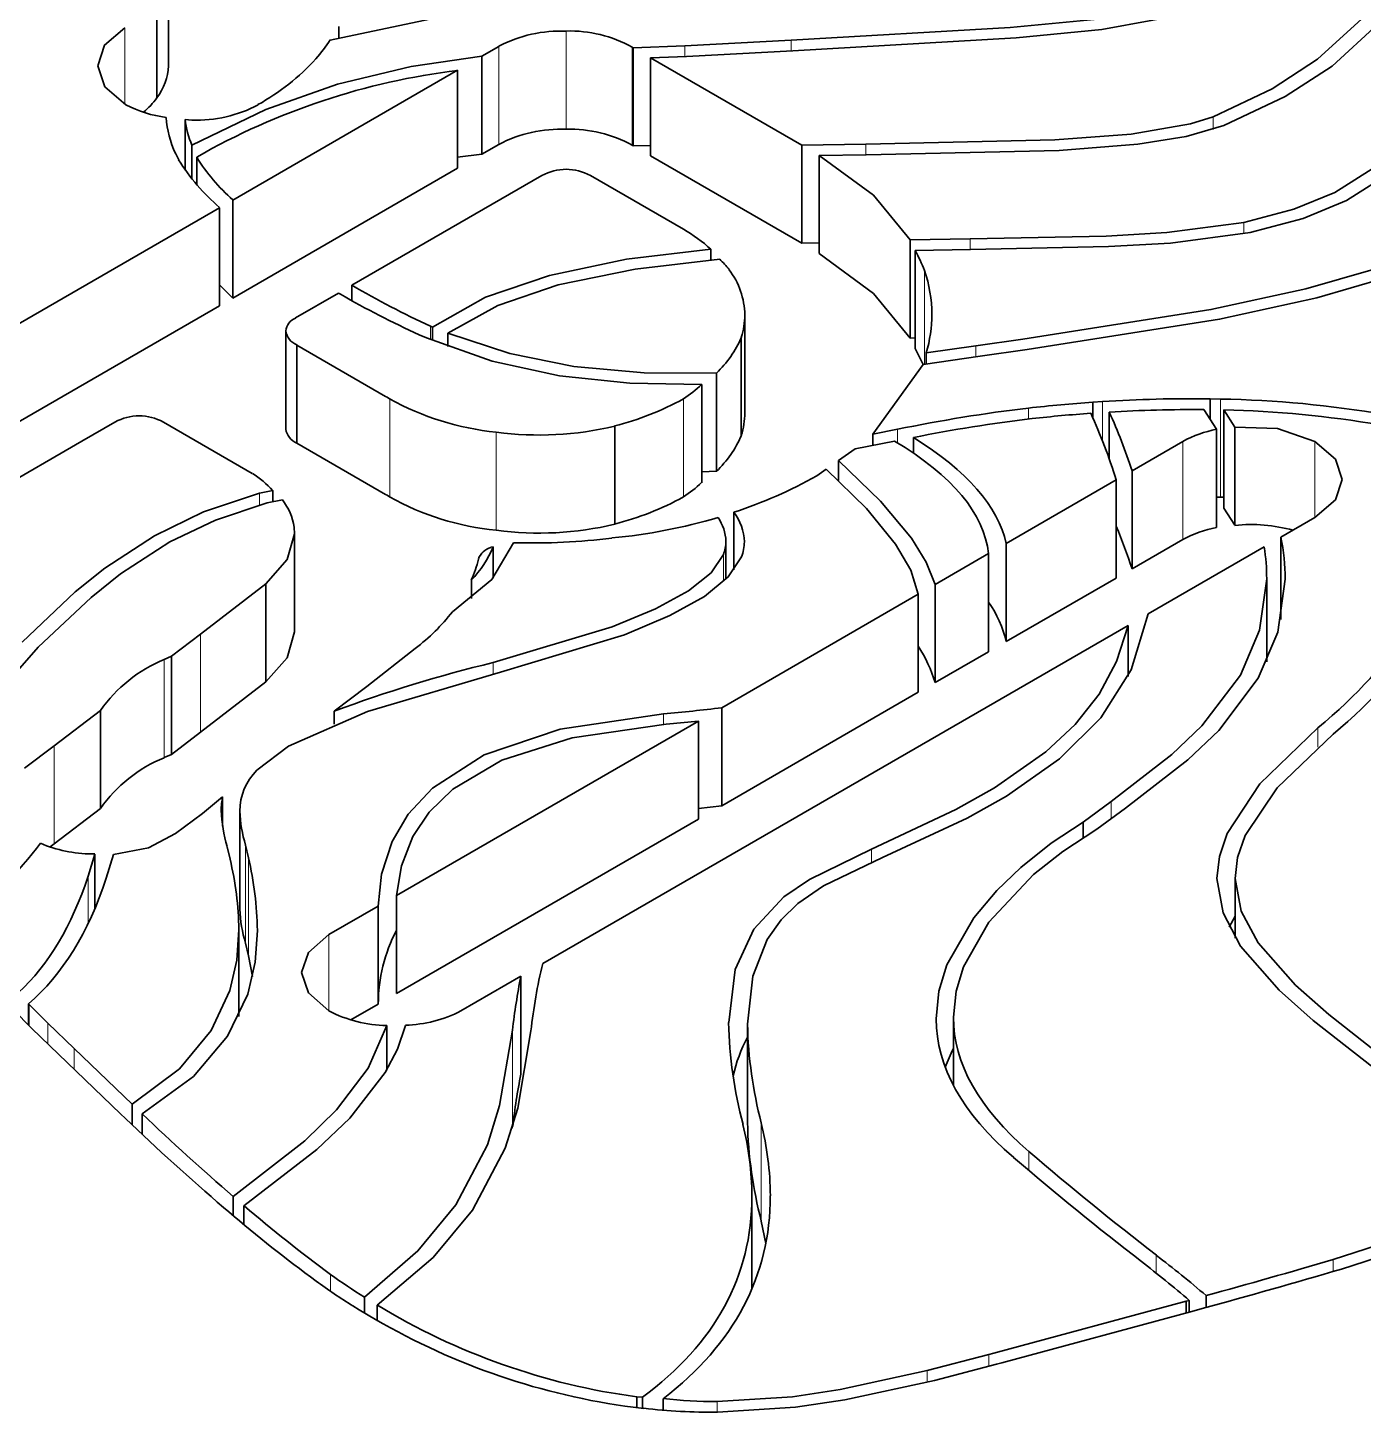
# Model space of a CAD drawing. Extents: x 46 to 852, y -144 to 729.
# Drawn here: x 651.82 to 657.38, y 623.31 to 629.07 of the extents above; entities that cross this region are included whole.
import ezdxf

# ---------------------------------------------------------------- set-up
doc = ezdxf.new("R2010")
doc.units = 0

msp = doc.modelspace()

# ---------------------------------------------------------------- linework, layer by layer
at = {"color": 7, "lineweight": 35, "ltscale": 0.010207}
for p, q in [((652.403, 629.3202), (652.403, 628.9119)), ((652.3555, 629.1869), (652.3555, 628.7786)), ((654.3373, 628.9868), (654.3373, 628.5785)), ((654.4098, 628.9449), (654.4098, 628.5367)), ((655.0388, 628.5817), (655.0388, 628.1735)), ((655.1118, 628.5383), (655.1118, 628.13)), ((652.6713, 628.3531), (652.6713, 627.9448)), ((652.6157, 628.321), (652.6157, 627.9128)), ((655.5108, 628.143), (655.5108, 627.7347)), ((652.8925, 627.8083), (652.8925, 627.4)), ((652.9373, 627.7493), (652.9373, 627.3411)), ((654.7875, 627.7817), (654.7875, 627.3734)), ((654.6842, 627.6323), (654.6842, 627.2241)), ((656.796, 627.4797), (656.796, 627.0714)), ((654.2604, 627.4127), (654.2604, 627.0045)), ((656.8417, 627.4077), (656.8417, 626.9995)), ((656.765, 627.3991), (656.765, 626.9908)), ((656.3478, 627.1884), (656.3478, 626.7801)), ((656.4136, 627.2263), (656.4136, 626.8181)), ((652.9279, 626.9642), (652.9279, 626.5559)), ((652.8083, 626.7556), (652.8083, 626.3474)), ((655.5942, 626.7532), (655.5942, 626.345)), ((652.4155, 626.4543), (652.4155, 626.046)), ((652.1205, 626.2292), (652.1205, 625.8209)), ((654.7061, 626.2405), (654.7061, 625.8322)), ((654.609, 626.1844), (654.609, 625.7762)), ((652.7004, 625.8099), (652.7004, 625.4016)), ((653.3528, 625.4592), (653.3528, 625.0509)), ((653.2765, 625.4151), (653.2765, 625.0068)), ((654.8137, 624.923), (654.8137, 624.5147))]:
    msp.add_line(p, q, dxfattribs=at)
at = {"color": 7, "lineweight": 35, "ltscale": 0.001192}
msp.add_line((653.1127, 629.0759), (653.1127, 629.0282), dxfattribs=at)
at = {"color": 7, "lineweight": 13, "ltscale": 0.00793}
msp.add_line((652.2211, 629.0703), (652.2211, 628.7531), dxfattribs=at)
at = {"color": 7, "lineweight": 13, "ltscale": 0.010205}
for p, q in [((654.0585, 629.057), (654.0585, 628.6488)), ((653.7676, 627.3865), (653.7676, 626.9783)), ((652.3855, 626.4407), (652.3855, 626.0325))]:
    msp.add_line(p, q, dxfattribs=at)
at = {"color": 7, "lineweight": 35, "ltscale": 0.01109}
msp.add_line((654.9948, 629.0178), (654.5518, 628.9947), dxfattribs=at)
at = {"color": 7, "lineweight": 13, "ltscale": 0.001115}
for p, q in [((654.9948, 629.0178), (654.9948, 628.9732)), ((654.5518, 628.9947), (654.5518, 628.9501))]:
    msp.add_line(p, q, dxfattribs=at)
at = {"color": 7, "lineweight": 35, "ltscale": 0.002025}
msp.add_line((653.7783, 628.9923), (653.7082, 628.9518), dxfattribs=at)
at = {"color": 7, "lineweight": 13, "ltscale": 0.010207}
for p, q in [((653.7783, 628.9923), (653.7783, 628.584)), ((654.3333, 628.9891), (654.3333, 628.5808)), ((653.3242, 627.526), (653.3242, 627.1177)), ((654.5463, 627.526), (654.5463, 627.1177)), ((656.7815, 627.5251), (656.7815, 627.1168)), ((656.6253, 627.3486), (656.6253, 626.9403)), ((652.5364, 626.5468), (652.5364, 626.1385)), ((651.9281, 626.0823), (651.9281, 625.6741)), ((652.7236, 625.6683), (652.7236, 625.2601)), ((652.736, 625.6161), (652.736, 625.2079)), ((653.835, 624.8984), (653.835, 624.4902)), ((654.8702, 624.5125), (654.8702, 624.1042))]:
    msp.add_line(p, q, dxfattribs=at)
at = {"color": 7, "lineweight": 35, "ltscale": 0.000116207}
for p, q in [((654.3373, 628.9868), (654.3333, 628.9891)), ((654.3373, 628.5785), (654.3333, 628.5808))]:
    msp.add_line(p, q, dxfattribs=at)
at = {"color": 7, "lineweight": 35, "ltscale": 0.005364}
msp.add_line((654.5518, 628.9947), (654.3373, 628.9868), dxfattribs=at)
at = {"color": 7, "lineweight": 35, "ltscale": 0.011081}
msp.add_line((654.5588, 628.9504), (655.0015, 628.9736), dxfattribs=at)
at = {"color": 7, "lineweight": 35, "ltscale": 0.010205}
for p, q in [((653.7082, 628.9518), (653.7082, 628.5436)), ((653.6069, 628.8933), (653.6069, 628.4851)), ((655.49, 628.1871), (655.49, 627.7789)), ((654.8018, 627.8752), (654.8018, 627.467)), ((654.6228, 627.585), (654.6228, 627.1768)), ((655.8895, 626.9237), (655.8895, 626.5155)), ((655.8163, 626.8815), (655.8163, 626.4733)), ((655.5242, 626.7128), (655.5242, 626.3046)), ((653.87, 625.1233), (653.87, 624.7151))]:
    msp.add_line(p, q, dxfattribs=at)
at = {"color": 7, "lineweight": 35, "ltscale": 0.003729}
msp.add_line((654.4098, 628.9449), (654.5588, 628.9504), dxfattribs=at)
at = {"color": 7, "lineweight": 35, "ltscale": 0.018159}
for p, q in [((655.0388, 628.5817), (654.4098, 628.9449)), ((655.0388, 628.1735), (654.4098, 628.5367))]:
    msp.add_line(p, q, dxfattribs=at)
at = {"color": 7, "lineweight": 35, "ltscale": 0.027011}
for p, q in [((653.6069, 628.8933), (652.6713, 628.3531)), ((653.6069, 628.4851), (652.6713, 627.9448))]:
    msp.add_line(p, q, dxfattribs=at)
at = {"color": 7, "lineweight": 35, "ltscale": 0.000709072}
msp.add_line((652.4731, 628.6882), (652.5013, 628.6851), dxfattribs=at)
at = {"color": 7, "lineweight": 35, "ltscale": 0.005251}
msp.add_line((652.4731, 628.6882), (652.4731, 628.4781), dxfattribs=at)
at = {"color": 7, "lineweight": 13, "ltscale": 0.001314}
msp.add_line((656.7507, 628.6996), (656.7507, 628.6471), dxfattribs=at)
at = {"color": 7, "lineweight": 35, "ltscale": 0.003491}
msp.add_line((652.5011, 628.5809), (652.5011, 628.4413), dxfattribs=at)
at = {"color": 7, "lineweight": 35, "ltscale": 0.002024}
msp.add_line((653.7783, 628.584), (653.7082, 628.5436), dxfattribs=at)
at = {"color": 7, "lineweight": 35, "ltscale": 0.001812}
msp.add_line((654.4098, 628.5807), (654.3373, 628.5785), dxfattribs=at)
at = {"color": 7, "lineweight": 35, "ltscale": 0.006664}
msp.add_line((655.3054, 628.5853), (655.0388, 628.5817), dxfattribs=at)
at = {"color": 7, "lineweight": 13, "ltscale": 0.001112}
msp.add_line((655.3054, 628.5853), (655.3054, 628.5408), dxfattribs=at)
at = {"color": 7, "lineweight": 35, "ltscale": 0.00074388}
msp.add_line((652.4325, 628.5475), (652.4462, 628.5211), dxfattribs=at)
at = {"color": 7, "lineweight": 35, "ltscale": 0.002864}
msp.add_line((652.5215, 628.5316), (652.5215, 628.4171), dxfattribs=at)
at = {"color": 7, "lineweight": 35, "ltscale": 0.002549}
msp.add_line((653.7082, 628.5436), (653.6069, 628.5316), dxfattribs=at)
at = {"color": 7, "lineweight": 35, "ltscale": 0.004877}
msp.add_line((655.1118, 628.5383), (655.3068, 628.5409), dxfattribs=at)
at = {"color": 7, "lineweight": 35, "ltscale": 0.022825}
msp.add_line((653.167, 627.9985), (653.9577, 628.455), dxfattribs=at)
at = {"color": 7, "lineweight": 35, "ltscale": 0.011167}
msp.add_line((654.1595, 628.455), (654.5463, 628.2316), dxfattribs=at)
at = {"color": 7, "lineweight": 35, "ltscale": 0.032576}
for p, q in [((652.6157, 628.321), (651.4872, 627.6696)), ((652.6157, 627.9128), (651.4872, 627.2613))]:
    msp.add_line(p, q, dxfattribs=at)
at = {"color": 7, "lineweight": 13, "ltscale": 0.001175}
msp.add_line((656.8792, 628.2594), (656.8792, 628.2124), dxfattribs=at)
at = {"color": 7, "lineweight": 35, "ltscale": 0.001834}
msp.add_line((655.1122, 628.1746), (655.0388, 628.1735), dxfattribs=at)
at = {"color": 7, "lineweight": 35, "ltscale": 0.006255}
msp.add_line((655.7402, 628.1911), (655.49, 628.1871), dxfattribs=at)
at = {"color": 7, "lineweight": 13, "ltscale": 0.001114}
msp.add_line((655.7402, 628.1911), (655.7402, 628.1465), dxfattribs=at)
at = {"color": 7, "lineweight": 35, "ltscale": 0.001123}
msp.add_line((654.6604, 628.1487), (654.6604, 628.1038), dxfattribs=at)
at = {"color": 7, "lineweight": 35, "ltscale": 0.005781}
msp.add_line((655.5108, 628.143), (655.742, 628.1466), dxfattribs=at)
at = {"color": 7, "lineweight": 13, "ltscale": 0.00975}
msp.add_line((655.5499, 628.0601), (655.5499, 627.6701), dxfattribs=at)
at = {"color": 7, "lineweight": 35, "ltscale": 0.001968}
msp.add_line((652.6713, 627.9448), (652.6157, 628.0006), dxfattribs=at)
at = {"color": 7, "lineweight": 35, "ltscale": 0.001616}
msp.add_line((653.167, 627.9985), (653.167, 627.9338), dxfattribs=at)
at = {"color": 7, "lineweight": 35, "ltscale": 0.005182}
msp.add_line((652.9316, 627.8626), (653.1114, 627.9658), dxfattribs=at)
at = {"color": 7, "lineweight": 35, "ltscale": 0.000227417}
msp.add_line((653.1114, 627.9658), (653.1191, 627.9611), dxfattribs=at)
at = {"color": 7, "lineweight": 35, "ltscale": 0.000193973}
msp.add_line((653.5016, 627.8247), (653.4945, 627.8279), dxfattribs=at)
at = {"color": 7, "lineweight": 13, "ltscale": 0.001401}
msp.add_line((653.4945, 627.8279), (653.4945, 627.7719), dxfattribs=at)
at = {"color": 7, "lineweight": 35, "ltscale": 0.001395}
msp.add_line((653.5016, 627.8247), (653.5016, 627.7689), dxfattribs=at)
at = {"color": 7, "lineweight": 35, "ltscale": 0.010681}
for p, q in [((653.3073, 627.5357), (652.9373, 627.7493)), ((653.3073, 627.1274), (652.9373, 627.3411))]:
    msp.add_line(p, q, dxfattribs=at)
at = {"color": 7, "lineweight": 35, "ltscale": 0.000834611}
msp.add_line((653.4473, 627.7927), (653.4777, 627.7791), dxfattribs=at)
at = {"color": 7, "lineweight": 35, "ltscale": 0.001413}
msp.add_line((653.5663, 627.7996), (653.5663, 627.743), dxfattribs=at)
at = {"color": 7, "lineweight": 35, "ltscale": 0.000523457}
msp.add_line((655.5109, 627.7793), (655.49, 627.7789), dxfattribs=at)
at = {"color": 7, "lineweight": 35, "ltscale": 0.004931}
msp.add_line((655.9589, 627.7737), (655.7637, 627.7458), dxfattribs=at)
at = {"color": 7, "lineweight": 35, "ltscale": 0.001858}
msp.add_line((655.5437, 627.6681), (655.5108, 627.7347), dxfattribs=at)
at = {"color": 7, "lineweight": 35, "ltscale": 0.006022}
msp.add_line((655.5437, 627.6693), (655.7822, 627.7028), dxfattribs=at)
at = {"color": 7, "lineweight": 35, "ltscale": 0.005211}
msp.add_line((655.7637, 627.7458), (655.5573, 627.7169), dxfattribs=at)
at = {"color": 7, "lineweight": 35, "ltscale": 0.001143}
msp.add_line((655.5573, 627.7169), (655.5573, 627.6711), dxfattribs=at)
at = {"color": 7, "lineweight": 13, "ltscale": 0.001141}
msp.add_line((655.7637, 627.7458), (655.7637, 627.7002), dxfattribs=at)
at = {"color": 7, "lineweight": 35, "ltscale": 0.004924}
msp.add_line((655.7822, 627.7028), (655.9772, 627.7305), dxfattribs=at)
at = {"color": 7, "lineweight": 35, "ltscale": 0.008931}
msp.add_line((655.335, 627.3793), (655.5437, 627.6693), dxfattribs=at)
at = {"color": 7, "lineweight": 35, "ltscale": 0.000162009}
for p, q in [((653.3129, 627.5325), (653.3073, 627.5357)), ((653.3185, 627.5292), (653.3129, 627.5325)), ((653.3242, 627.526), (653.3185, 627.5292)), ((653.3129, 627.1242), (653.3073, 627.1274)), ((653.3185, 627.121), (653.3129, 627.1242)), ((653.3242, 627.1177), (653.3185, 627.121))]:
    msp.add_line(p, q, dxfattribs=at)
at = {"color": 7, "lineweight": 35, "ltscale": 0.00107}
msp.add_line((656.7815, 627.5251), (656.7387, 627.526), dxfattribs=at)
at = {"color": 7, "lineweight": 35, "ltscale": 0.002109}
msp.add_line((656.7387, 627.526), (656.7387, 627.4417), dxfattribs=at)
at = {"color": 7, "lineweight": 13, "ltscale": 0.001138}
msp.add_line((655.9828, 627.4873), (655.9828, 627.4418), dxfattribs=at)
at = {"color": 7, "lineweight": 35, "ltscale": 0.000999884}
msp.add_line((656.291, 627.5142), (656.251, 627.5117), dxfattribs=at)
at = {"color": 7, "lineweight": 35, "ltscale": 0.001669}
msp.add_line((656.251, 627.5117), (656.251, 627.4449), dxfattribs=at)
at = {"color": 7, "lineweight": 13, "ltscale": 0.004108}
msp.add_line((656.291, 627.5142), (656.291, 627.3499), dxfattribs=at)
at = {"color": 7, "lineweight": 35, "ltscale": 0.004881}
msp.add_line((656.3189, 627.4705), (656.3189, 627.2753), dxfattribs=at)
at = {"color": 7, "lineweight": 35, "ltscale": 0.002423}
msp.add_line((656.7131, 627.481), (656.765, 627.3991), dxfattribs=at)
at = {"color": 7, "lineweight": 35, "ltscale": 0.002131}
for p, q in [((656.8417, 627.4077), (656.796, 627.4797)), ((656.8417, 626.9995), (656.796, 627.0714))]:
    msp.add_line(p, q, dxfattribs=at)
at = {"color": 7, "lineweight": 35, "ltscale": 0.003989}
msp.add_line((652.0422, 627.3491), (652.1804, 627.4289), dxfattribs=at)
at = {"color": 7, "lineweight": 35, "ltscale": 0.010682}
msp.add_line((652.3823, 627.4289), (652.7523, 627.2153), dxfattribs=at)
at = {"color": 7, "lineweight": 35, "ltscale": 0.035898}
msp.add_line((650.7987, 626.6312), (652.0422, 627.3491), dxfattribs=at)
at = {"color": 7, "lineweight": 35, "ltscale": 0.004177}
msp.add_line((655.2613, 627.3179), (655.4252, 627.3502), dxfattribs=at)
at = {"color": 7, "lineweight": 35, "ltscale": 0.002611}
msp.add_line((655.4375, 627.3995), (655.335, 627.3793), dxfattribs=at)
at = {"color": 7, "lineweight": 35, "ltscale": 0.001172}
msp.add_line((655.335, 627.3793), (655.335, 627.3324), dxfattribs=at)
at = {"color": 7, "lineweight": 13, "ltscale": 0.001419}
msp.add_line((655.4375, 627.3995), (655.4375, 627.3427), dxfattribs=at)
at = {"color": 7, "lineweight": 35, "ltscale": 0.001624}
msp.add_line((655.5035, 627.365), (655.5035, 627.3), dxfattribs=at)
at = {"color": 7, "lineweight": 35, "ltscale": 0.006111}
for p, q in [((656.6253, 627.3486), (656.4136, 627.2263)), ((656.6253, 626.9403), (656.4136, 626.8181))]:
    msp.add_line(p, q, dxfattribs=at)
at = {"color": 7, "lineweight": 13, "ltscale": 0.007928}
msp.add_line((657.1749, 627.3485), (657.1749, 627.0314), dxfattribs=at)
at = {"color": 7, "lineweight": 35, "ltscale": 0.002125}
msp.add_line((655.1918, 627.269), (655.2613, 627.3179), dxfattribs=at)
at = {"color": 7, "lineweight": 35, "ltscale": 0.001193}
msp.add_line((655.1014, 627.2056), (655.1404, 627.233), dxfattribs=at)
at = {"color": 7, "lineweight": 35, "ltscale": 0.002071}
msp.add_line((655.1918, 627.269), (655.1918, 627.1862), dxfattribs=at)
at = {"color": 7, "lineweight": 35, "ltscale": 0.001536}
msp.add_line((654.6842, 627.2241), (654.6228, 627.2225), dxfattribs=at)
at = {"color": 7, "lineweight": 35, "ltscale": 0.013231}
msp.add_line((656.3478, 627.1884), (655.8895, 626.9237), dxfattribs=at)
at = {"color": 7, "lineweight": 35, "ltscale": 0.001394}
msp.add_line((652.8373, 627.1448), (652.7827, 627.1334), dxfattribs=at)
at = {"color": 7, "lineweight": 13, "ltscale": 0.001233}
msp.add_line((652.7827, 627.1334), (652.7827, 627.084), dxfattribs=at)
at = {"color": 7, "lineweight": 35, "ltscale": 0.001176}
msp.add_line((652.8373, 627.1448), (652.8373, 627.0977), dxfattribs=at)
at = {"color": 7, "lineweight": 35, "ltscale": 0.000412089}
msp.add_line((656.7815, 627.1168), (656.765, 627.1172), dxfattribs=at)
at = {"color": 7, "lineweight": 35, "ltscale": 0.000383105}
msp.add_line((656.7968, 627.1165), (656.7815, 627.1168), dxfattribs=at)
at = {"color": 7, "lineweight": 35, "ltscale": 0.001607}
msp.add_line((652.8148, 627.0928), (652.8777, 627.1059), dxfattribs=at)
at = {"color": 7, "lineweight": 35, "ltscale": 0.006012}
msp.add_line((654.757, 627.0541), (654.757, 626.8137), dxfattribs=at)
at = {"color": 7, "lineweight": 35, "ltscale": 0.004078}
msp.add_line((657.0335, 626.9498), (657.1748, 627.0313), dxfattribs=at)
at = {"color": 7, "lineweight": 35, "ltscale": 0.00069426}
msp.add_line((652.9261, 626.9919), (652.9279, 626.9642), dxfattribs=at)
at = {"color": 7, "lineweight": 35, "ltscale": 0.008559}
msp.add_line((657.0335, 626.9498), (657.0335, 626.6074), dxfattribs=at)
at = {"color": 7, "lineweight": 35, "ltscale": 0.000242399}
msp.add_line((653.7446, 626.9078), (653.7541, 626.9096), dxfattribs=at)
at = {"color": 7, "lineweight": 35, "ltscale": 0.003258}
msp.add_line((653.7541, 626.9096), (653.7541, 626.7793), dxfattribs=at)
at = {"color": 7, "lineweight": 35, "ltscale": 0.000167881}
msp.add_line((653.8389, 626.9259), (653.8455, 626.9272), dxfattribs=at)
at = {"color": 7, "lineweight": 35, "ltscale": 0.003925}
msp.add_line((654.7234, 626.9323), (654.7234, 626.7753), dxfattribs=at)
at = {"color": 7, "lineweight": 35, "ltscale": 0.013928}
msp.add_line((656.4811, 626.6309), (656.9636, 626.9094), dxfattribs=at)
at = {"color": 7, "lineweight": 13, "ltscale": 0.002818}
msp.add_line((654.7128, 626.8778), (654.7128, 626.7651), dxfattribs=at)
at = {"color": 7, "lineweight": 35, "ltscale": 0.006413}
msp.add_line((655.8163, 626.8815), (655.5942, 626.7532), dxfattribs=at)
at = {"color": 7, "lineweight": 35, "ltscale": 0.001935}
msp.add_line((653.6639, 626.7719), (653.6639, 626.6945), dxfattribs=at)
at = {"color": 7, "lineweight": 35, "ltscale": 0.01323}
msp.add_line((656.3478, 626.7801), (655.8895, 626.5155), dxfattribs=at)
at = {"color": 7, "lineweight": 35, "ltscale": 0.008647}
msp.add_line((656.9741, 626.777), (656.9741, 626.4311), dxfattribs=at)
at = {"color": 7, "lineweight": 35, "ltscale": 0.008571}
for p, q in [((652.8083, 626.7556), (652.5364, 626.5468)), ((652.8083, 626.3474), (652.5364, 626.1385))]:
    msp.add_line(p, q, dxfattribs=at)
at = {"color": 7, "lineweight": 35, "ltscale": 0.023616}
msp.add_line((655.5242, 626.7128), (654.7061, 626.2405), dxfattribs=at)
at = {"color": 7, "lineweight": 35, "ltscale": 0.003806}
for p, q in [((652.5364, 626.5468), (652.4155, 626.4543)), ((652.5364, 626.1385), (652.4155, 626.046))]:
    msp.add_line(p, q, dxfattribs=at)
at = {"color": 7, "lineweight": 35, "ltscale": 0.070306}
msp.add_line((653.9614, 625.1761), (656.3969, 626.5822), dxfattribs=at)
at = {"color": 7, "lineweight": 35, "ltscale": 0.005296}
msp.add_line((656.3969, 626.5822), (656.3969, 626.3704), dxfattribs=at)
at = {"color": 7, "lineweight": 35, "ltscale": 0.006417}
msp.add_line((653.2288, 626.3284), (653.4307, 626.4869), dxfattribs=at)
at = {"color": 7, "lineweight": 35, "ltscale": 0.000823618}
msp.add_line((652.4155, 626.4543), (652.3855, 626.4407), dxfattribs=at)
at = {"color": 7, "lineweight": 13, "ltscale": 0.001215}
msp.add_line((653.7543, 626.4288), (653.7543, 626.3802), dxfattribs=at)
at = {"color": 7, "lineweight": 35, "ltscale": 0.006414}
msp.add_line((655.8163, 626.4733), (655.5942, 626.345), dxfattribs=at)
at = {"color": 7, "lineweight": 35, "ltscale": 0.004249}
msp.add_line((653.0936, 626.2255), (653.2288, 626.3284), dxfattribs=at)
at = {"color": 7, "lineweight": 35, "ltscale": 0.023617}
msp.add_line((655.5242, 626.3046), (654.7061, 625.8322), dxfattribs=at)
at = {"color": 7, "lineweight": 35, "ltscale": 0.006051}
for p, q in [((652.1205, 626.2292), (651.9281, 626.0823)), ((652.1205, 625.8209), (651.9281, 625.6741))]:
    msp.add_line(p, q, dxfattribs=at)
at = {"color": 7, "lineweight": 35, "ltscale": 0.001324}
msp.add_line((653.0936, 626.2255), (653.0936, 626.1725), dxfattribs=at)
at = {"color": 7, "lineweight": 13, "ltscale": 0.001123}
msp.add_line((654.4642, 626.2153), (654.4642, 626.1704), dxfattribs=at)
at = {"color": 7, "lineweight": 35, "ltscale": 0.036263}
for p, q in [((654.609, 626.1844), (653.3528, 625.4592)), ((654.609, 625.7762), (653.3528, 625.0509))]:
    msp.add_line(p, q, dxfattribs=at)
at = {"color": 7, "lineweight": 35, "ltscale": 0.003375}
msp.add_line((654.4747, 626.1713), (654.609, 626.1844), dxfattribs=at)
at = {"color": 7, "lineweight": 13, "ltscale": 0.00199}
msp.add_line((657.1871, 626.1562), (657.1871, 626.0766), dxfattribs=at)
at = {"color": 7, "lineweight": 35, "ltscale": 0.003874}
msp.add_line((651.9281, 626.0823), (651.8048, 625.9885), dxfattribs=at)
at = {"color": 7, "lineweight": 35, "ltscale": 0.004114}
msp.add_line((652.7715, 625.9803), (652.9024, 626.08), dxfattribs=at)
at = {"color": 7, "lineweight": 35, "ltscale": 0.000822992}
msp.add_line((652.4155, 626.046), (652.3855, 626.0325), dxfattribs=at)
at = {"color": 7, "lineweight": 35, "ltscale": 0.002709}
msp.add_line((652.5449, 625.8007), (652.6287, 625.8694), dxfattribs=at)
at = {"color": 7, "lineweight": 35, "ltscale": 0.003043}
msp.add_line((652.6287, 625.8694), (652.6287, 625.7477), dxfattribs=at)
at = {"color": 7, "lineweight": 35, "ltscale": 0.003631}
msp.add_line((656.3264, 625.8503), (656.2097, 625.7638), dxfattribs=at)
at = {"color": 7, "lineweight": 13, "ltscale": 0.001784}
msp.add_line((656.3264, 625.8503), (656.3264, 625.7789), dxfattribs=at)
at = {"color": 7, "lineweight": 35, "ltscale": 0.003506}
msp.add_line((652.4327, 625.7166), (652.5449, 625.8007), dxfattribs=at)
at = {"color": 7, "lineweight": 35, "ltscale": 0.002443}
msp.add_line((654.7061, 625.8322), (654.609, 625.8208), dxfattribs=at)
at = {"color": 7, "lineweight": 35, "ltscale": 0.003702}
msp.add_line((656.2676, 625.7344), (656.3866, 625.8226), dxfattribs=at)
at = {"color": 7, "lineweight": 35, "ltscale": 0.001605}
msp.add_line((656.2097, 625.7638), (656.2097, 625.6996), dxfattribs=at)
at = {"color": 7, "lineweight": 35, "ltscale": 0.000339006}
msp.add_line((651.8708, 625.6766), (651.8832, 625.6713), dxfattribs=at)
at = {"color": 7, "lineweight": 35, "ltscale": 0.000545089}
msp.add_line((651.9281, 625.6741), (651.9108, 625.6608), dxfattribs=at)
at = {"color": 7, "lineweight": 35, "ltscale": 0.002392}
msp.add_line((652.0971, 625.6312), (652.0692, 625.5397), dxfattribs=at)
at = {"color": 7, "lineweight": 35, "ltscale": 0.005685}
msp.add_line((652.0971, 625.6312), (652.0971, 625.4038), dxfattribs=at)
at = {"color": 7, "lineweight": 35, "ltscale": 0.002552}
msp.add_line((652.1447, 625.5316), (652.1747, 625.6292), dxfattribs=at)
at = {"color": 7, "lineweight": 35, "ltscale": 0.001326}
msp.add_line((652.6474, 625.662), (652.6598, 625.6104), dxfattribs=at)
at = {"color": 7, "lineweight": 35, "ltscale": 0.001341}
for p, q in [((652.736, 625.6161), (652.7236, 625.6683)), ((652.736, 625.2079), (652.7236, 625.2601))]:
    msp.add_line(p, q, dxfattribs=at)
at = {"color": 7, "lineweight": 13, "ltscale": 0.001392}
msp.add_line((655.3289, 625.6523), (655.3289, 625.5967), dxfattribs=at)
at = {"color": 7, "lineweight": 13, "ltscale": 0.004941}
msp.add_line((652.0692, 625.5397), (652.0692, 625.3421), dxfattribs=at)
at = {"color": 7, "lineweight": 35, "ltscale": 0.00618}
msp.add_line((656.843, 625.5289), (656.843, 625.2817), dxfattribs=at)
at = {"color": 7, "lineweight": 35, "ltscale": 0.005937}
msp.add_line((653.2765, 625.4151), (653.0708, 625.2964), dxfattribs=at)
at = {"color": 7, "lineweight": 35, "ltscale": 0.001311}
msp.add_line((656.843, 625.3733), (656.8182, 625.3271), dxfattribs=at)
at = {"color": 7, "lineweight": 35, "ltscale": 0.009012}
msp.add_line((652.6959, 625.3164), (652.6959, 624.9559), dxfattribs=at)
at = {"color": 7, "lineweight": 13, "ltscale": 0.007932}
msp.add_line((653.0708, 625.2964), (653.0708, 624.9791), dxfattribs=at)
at = {"color": 7, "lineweight": 35, "ltscale": 0.002198}
msp.add_line((652.7532, 625.1216), (652.736, 625.2079), dxfattribs=at)
at = {"color": 7, "lineweight": 35, "ltscale": 0.007209}
msp.add_line((653.6202, 624.9791), (653.87, 625.1233), dxfattribs=at)
at = {"color": 7, "lineweight": 35, "ltscale": 0.002792}
msp.add_line((651.7564, 624.9839), (651.8353, 624.9048), dxfattribs=at)
at = {"color": 7, "lineweight": 35, "ltscale": 0.000109023}
msp.add_line((651.8239, 625.0054), (651.8209, 625.0085), dxfattribs=at)
at = {"color": 7, "lineweight": 35, "ltscale": 0.00224}
msp.add_line((651.8209, 625.0085), (651.8209, 624.9189), dxfattribs=at)
at = {"color": 7, "lineweight": 35, "ltscale": 0.002742}
msp.add_line((651.9013, 624.9277), (651.8239, 625.0054), dxfattribs=at)
at = {"color": 7, "lineweight": 13, "ltscale": 0.002235}
msp.add_line((651.8239, 625.0054), (651.8239, 624.916), dxfattribs=at)
at = {"color": 7, "lineweight": 35, "ltscale": 0.003293}
msp.add_line((653.2765, 625.0068), (653.1624, 624.941), dxfattribs=at)
at = {"color": 7, "lineweight": 35, "ltscale": 0.003828}
msp.add_line((652.0115, 624.8214), (651.9013, 624.9277), dxfattribs=at)
at = {"color": 7, "lineweight": 13, "ltscale": 0.002167}
msp.add_line((651.9013, 624.9277), (651.9013, 624.8411), dxfattribs=at)
at = {"color": 7, "lineweight": 35, "ltscale": 0.007118}
msp.add_line((655.6705, 624.9523), (655.6705, 624.6675), dxfattribs=at)
at = {"color": 7, "lineweight": 35, "ltscale": 0.00382}
msp.add_line((651.8353, 624.9048), (651.9452, 624.7986), dxfattribs=at)
at = {"color": 7, "lineweight": 35, "ltscale": 0.004622}
msp.add_line((653.3118, 624.9172), (653.3118, 624.7323), dxfattribs=at)
at = {"color": 7, "lineweight": 35, "ltscale": 0.008353}
msp.add_line((652.2523, 624.5898), (652.0115, 624.8214), dxfattribs=at)
at = {"color": 7, "lineweight": 13, "ltscale": 0.00217}
msp.add_line((652.0115, 624.8214), (652.0115, 624.7346), dxfattribs=at)
at = {"color": 7, "lineweight": 35, "ltscale": 0.008971}
msp.add_line((651.9452, 624.7986), (652.2039, 624.55), dxfattribs=at)
at = {"color": 7, "lineweight": 35, "ltscale": 0.002144}
msp.add_line((652.2523, 624.5898), (652.2523, 624.504), dxfattribs=at)
at = {"color": 7, "lineweight": 35, "ltscale": 0.000690699}
msp.add_line((652.2039, 624.55), (652.2239, 624.5309), dxfattribs=at)
at = {"color": 7, "lineweight": 35, "ltscale": 0.002129}
msp.add_line((652.2941, 624.5498), (652.2941, 624.4647), dxfattribs=at)
at = {"color": 7, "lineweight": 13, "ltscale": 0.001981}
msp.add_line((655.9847, 624.3934), (655.9847, 624.3141), dxfattribs=at)
at = {"color": 7, "lineweight": 35, "ltscale": 0.001997}
msp.add_line((652.6732, 624.2062), (652.6732, 624.1263), dxfattribs=at)
at = {"color": 7, "lineweight": 35, "ltscale": 0.009666}
msp.add_line((654.8315, 624.2083), (654.8315, 623.8217), dxfattribs=at)
at = {"color": 7, "lineweight": 35, "ltscale": 0.000728062}
msp.add_line((652.6329, 624.1608), (652.6549, 624.1418), dxfattribs=at)
at = {"color": 7, "lineweight": 35, "ltscale": 3.57525e-05}
msp.add_line((652.7186, 624.1667), (652.7175, 624.1677), dxfattribs=at)
at = {"color": 7, "lineweight": 35, "ltscale": 0.001964}
msp.add_line((652.7175, 624.1677), (652.7175, 624.0891), dxfattribs=at)
at = {"color": 7, "lineweight": 13, "ltscale": 0.001964}
msp.add_line((652.7186, 624.1667), (652.7186, 624.0882), dxfattribs=at)
at = {"color": 7, "lineweight": 35, "ltscale": 0.00238}
msp.add_line((654.8895, 624.011), (654.8702, 624.1042), dxfattribs=at)
at = {"color": 7, "lineweight": 13, "ltscale": 0.001874}
msp.add_line((656.5147, 623.9618), (656.5147, 623.8868), dxfattribs=at)
at = {"color": 7, "lineweight": 13, "ltscale": 0.001244}
msp.add_line((657.2501, 623.9436), (657.2501, 623.8939), dxfattribs=at)
at = {"color": 7, "lineweight": 13, "ltscale": 0.001756}
msp.add_line((653.0783, 623.8818), (653.0783, 623.8116), dxfattribs=at)
at = {"color": 7, "lineweight": 35, "ltscale": 0.001633}
msp.add_line((653.2188, 623.7867), (653.2188, 623.7214), dxfattribs=at)
at = {"color": 7, "lineweight": 35, "ltscale": 0.000345419}
msp.add_line((656.6516, 623.7739), (656.6382, 623.7701), dxfattribs=at)
at = {"color": 7, "lineweight": 35, "ltscale": 0.001233}
msp.add_line((656.6516, 623.7739), (656.6516, 623.7245), dxfattribs=at)
at = {"color": 7, "lineweight": 35, "ltscale": 0.001236}
msp.add_line((656.7216, 623.7936), (656.7216, 623.7441), dxfattribs=at)
at = {"color": 7, "lineweight": 35, "ltscale": 0.000761823}
msp.add_line((653.1709, 623.7508), (653.1968, 623.7348), dxfattribs=at)
at = {"color": 7, "lineweight": 35, "ltscale": 0.001988}
msp.add_line((653.1968, 623.7348), (653.2651, 623.6941), dxfattribs=at)
at = {"color": 7, "lineweight": 35, "ltscale": 0.001596}
msp.add_line((653.2724, 623.7538), (653.2724, 623.6899), dxfattribs=at)
at = {"color": 7, "lineweight": 35, "ltscale": 0.020699}
msp.add_line((656.6382, 623.7701), (655.839, 623.554), dxfattribs=at)
at = {"color": 7, "lineweight": 35, "ltscale": 0.020726}
msp.add_line((655.8713, 623.5135), (656.6716, 623.73), dxfattribs=at)
at = {"color": 7, "lineweight": 35, "ltscale": 0.001231}
msp.add_line((656.6382, 623.7701), (656.6382, 623.7209), dxfattribs=at)
at = {"color": 7, "lineweight": 35, "ltscale": 0.00087611}
msp.add_line((656.6716, 623.73), (656.7053, 623.7397), dxfattribs=at)
at = {"color": 7, "lineweight": 35, "ltscale": 0.006638}
msp.add_line((655.818, 623.5483), (655.561, 623.4815), dxfattribs=at)
at = {"color": 7, "lineweight": 35, "ltscale": 0.00054335}
msp.add_line((655.839, 623.554), (655.818, 623.5483), dxfattribs=at)
at = {"color": 7, "lineweight": 13, "ltscale": 0.001224}
msp.add_line((655.818, 623.5483), (655.818, 623.4994), dxfattribs=at)
at = {"color": 7, "lineweight": 35, "ltscale": 0.00668}
msp.add_line((655.5915, 623.4406), (655.85, 623.508), dxfattribs=at)
at = {"color": 7, "lineweight": 35, "ltscale": 0.000550337}
msp.add_line((655.85, 623.508), (655.8713, 623.5135), dxfattribs=at)
at = {"color": 7, "lineweight": 13, "ltscale": 0.00121}
msp.add_line((655.561, 623.4815), (655.561, 623.4331), dxfattribs=at)
at = {"color": 7, "lineweight": 35, "ltscale": 0.000567865}
msp.add_line((654.3757, 623.3704), (654.3531, 623.3729), dxfattribs=at)
at = {"color": 7, "lineweight": 35, "ltscale": 0.001131}
for p, q in [((654.3531, 623.3729), (654.3531, 623.3276)), ((654.3757, 623.3704), (654.3757, 623.3252))]:
    msp.add_line(p, q, dxfattribs=at)
at = {"color": 7, "lineweight": 35, "ltscale": 0.001102}
msp.add_line((654.3376, 623.3293), (654.3815, 623.3245), dxfattribs=at)
at = {"color": 7, "lineweight": 35, "ltscale": 0.001198}
msp.add_line((654.4627, 623.3647), (654.4627, 623.3168), dxfattribs=at)
at = {"color": 7, "lineweight": 13, "ltscale": 0.001111}
msp.add_line((654.6867, 623.3525), (654.6867, 623.3081), dxfattribs=at)
at = {"color": 7, "lineweight": 35}
for points in [[(657.5983, 629.4532), (657.4594, 629.2222), (657.3693, 629.1074), (657.1861, 628.9387), (656.9968, 628.8165), (656.7507, 628.6996)], [(656.795, 628.6634), (657.0504, 628.7844), (657.2465, 628.9105), (657.4359, 629.0844), (657.5288, 629.2025), (657.6718, 629.4396)], [(657.1007, 629.3769), (656.9078, 629.2612), (656.6685, 629.1781), (656.2554, 629.1046), (655.9069, 629.0712), (654.9948, 629.0178)], [(655.0015, 628.9736), (655.9318, 629.0282), (656.288, 629.0629), (656.7122, 629.14), (656.9601, 629.2278), (657.1626, 629.3502)], [(653.0763, 629.0191), (653.5171, 629.1119), (653.7874, 629.1492), (654.3735, 629.1978)], [(652.2211, 629.0703), (652.137, 628.9983), (652.1089, 628.9117)], [(652.1089, 628.9117), (652.1383, 628.8243), (652.2266, 628.7498)], [(653.7082, 628.9518), (653.4141, 628.9093), (653.1073, 628.8359), (652.808, 628.7301), (652.5011, 628.5809)], [(657.7269, 628.7814), (657.5414, 628.5872), (657.4393, 628.4998), (657.2571, 628.3851), (657.0872, 628.3145), (656.8792, 628.2594)], [(656.9048, 628.2174), (657.126, 628.2763), (657.3068, 628.3517), (657.4996, 628.4729), (657.6066, 628.5638), (657.7953, 628.7607)], [(656.7507, 628.6996), (656.6576, 628.6696), (656.4099, 628.6272), (656.0921, 628.6032), (655.3054, 628.5853)], [(655.3068, 628.5409), (656.1104, 628.5596), (656.4374, 628.5853), (656.6384, 628.6173), (656.795, 628.6634)], [(658.1888, 628.5789), (658.1088, 628.4612), (658.0007, 628.3562), (657.8495, 628.252), (657.6716, 628.1613), (657.4172, 628.0641), (657.1376, 627.9836), (656.7422, 627.8974), (655.9589, 627.7737)], [(655.9772, 627.7305), (656.7778, 627.8572), (657.1823, 627.9462), (657.4685, 628.0295), (657.7293, 628.1304), (657.9087, 628.2229), (658.0621, 628.329), (658.1771, 628.4407), (658.2623, 628.5663)], [(655.49, 628.1871), (655.3371, 628.373), (655.1118, 628.5383)], [(656.8792, 628.2594), (656.5585, 628.2178), (656.3056, 628.2034), (655.7402, 628.1911)], [(655.742, 628.1466), (656.3161, 628.1592), (656.5742, 628.1742), (656.9048, 628.2174)], [(654.6604, 628.1487), (654.3098, 628.1065), (653.9886, 628.0397), (653.7225, 627.9485), (653.5016, 627.8247)], [(653.5663, 627.7996), (653.7743, 627.9149), (654.0258, 628.0004), (654.3461, 628.066), (654.6978, 628.107)], [(655.49, 627.7789), (655.3371, 627.9647), (655.1118, 628.13)], [(653.4777, 627.7791), (653.7499, 627.6825), (654.0311, 627.6215), (654.3241, 627.5904), (654.6228, 627.585)], [(654.6842, 627.6323), (654.3838, 627.6337), (654.0901, 627.6608), (653.8236, 627.7142), (653.5663, 627.7996)], [(657.1749, 627.3485), (657.0184, 627.4018), (656.8417, 627.4077)], [(657.2886, 627.1899), (657.2601, 627.2744), (657.1749, 627.3485)], [(655.1404, 627.233), (655.3087, 627.0695), (655.4293, 626.9214), (655.4923, 626.8123), (655.5242, 626.7128)], [(655.5942, 626.7532), (655.5569, 626.8462), (655.4954, 626.9464), (655.3673, 627.1003), (655.1918, 627.269)], [(657.1748, 627.0313), (657.2601, 627.1055), (657.2886, 627.1899)], [(652.7827, 627.1334), (652.5495, 627.0555), (652.3448, 626.9562), (652.1382, 626.8214), (652.015, 626.7227), (651.7943, 626.5137)], [(651.8615, 626.4918), (652.0813, 626.6997), (652.204, 626.7975), (652.4094, 626.9303), (652.5998, 627.0214), (652.8148, 627.0928)], [(652.9279, 626.9642), (652.898, 626.8567), (652.8083, 626.7556)], [(653.5851, 626.6398), (653.7491, 626.7737), (653.8389, 626.9259)], [(654.7128, 626.8778), (654.6614, 626.8018), (654.5674, 626.7266), (654.4302, 626.6519), (654.2493, 626.5775), (653.7543, 626.4288)], [(653.7853, 626.3882), (654.301, 626.5443), (654.4899, 626.6235), (654.6337, 626.7036), (654.7328, 626.785), (654.7878, 626.868)], [(656.9741, 626.777), (656.9443, 626.5631), (656.8646, 626.3762), (656.7047, 626.1649), (656.579, 626.0454), (656.3264, 625.8503)], [(656.3866, 625.8226), (656.646, 626.0232), (656.7749, 626.146), (656.9388, 626.3633), (657.0206, 626.5554), (657.051, 626.7751)], [(655.3751, 625.6166), (655.7269, 625.7811), (655.8906, 625.8729), (656.1115, 626.0278), (656.2836, 626.1984), (656.4102, 626.3976), (656.4811, 626.6309)], [(652.9279, 626.5559), (652.898, 626.4485), (652.8083, 626.3474)], [(656.3969, 626.5822), (656.3491, 626.4321), (656.2762, 626.2972), (656.1765, 626.1707), (656.0555, 626.0571), (655.8408, 625.9064), (655.6799, 625.8163), (655.3289, 625.6523)], [(651.4412, 625.85), (651.4732, 625.9631), (651.5255, 626.074), (651.6201, 626.2179), (651.8615, 626.4918)], [(652.9024, 626.08), (653.2313, 626.2249), (653.7853, 626.3882)], [(654.4642, 626.2153), (654.0331, 626.1507), (653.7179, 626.0439), (653.5016, 625.906), (653.4008, 625.7979), (653.3337, 625.6837), (653.2905, 625.5481), (653.2765, 625.4151)], [(653.3528, 625.4592), (653.3726, 625.5818), (653.4199, 625.7042), (653.4881, 625.8057), (653.5865, 625.9008), (653.7914, 626.0214), (654.0829, 626.1144), (654.4747, 626.1713)], [(657.1871, 626.1562), (656.9459, 625.9238), (656.8096, 625.717), (656.7772, 625.621), (656.7667, 625.529)], [(656.843, 625.5289), (656.8532, 625.6171), (656.8848, 625.7089), (657.0172, 625.9071), (657.2504, 626.1309)], [(656.2097, 625.7638), (656.0768, 625.6761), (655.9513, 625.5758), (655.8505, 625.4792), (655.7549, 625.3662), (655.643, 625.1697), (655.6102, 625.0609), (655.5983, 624.946)], [(655.6705, 624.9523), (655.6815, 625.0602), (655.7122, 625.1625), (655.8173, 625.3474), (656.0038, 625.5457), (656.1255, 625.6423), (656.2676, 625.7344)], [(652.1747, 625.6292), (652.3206, 625.6575), (652.4327, 625.7166)], [(655.3289, 625.6523), (655.0714, 625.5259), (654.965, 625.4528), (654.8391, 625.3187), (654.7621, 625.1502), (654.7352, 624.9299)], [(654.8137, 624.923), (654.8353, 625.1227), (654.8954, 625.2762), (654.9532, 625.3575), (655.0228, 625.4253), (655.1301, 625.4994), (655.3751, 625.6166)], [(656.7667, 625.529), (656.7924, 625.3864), (656.8655, 625.2482), (657.0262, 625.0648), (657.1672, 624.9392), (657.5113, 624.6691)], [(657.5727, 624.6959), (657.2321, 624.9629), (657.0942, 625.0852), (656.938, 625.2619), (656.8676, 625.3937), (656.843, 625.5289)], [(652.6959, 625.3164), (652.6873, 625.1902), (652.6584, 625.0636), (652.5809, 624.8973), (652.4491, 624.7379), (652.2523, 624.5898)], [(652.2941, 624.5498), (652.5071, 624.7057), (652.6495, 624.8734), (652.7331, 625.0482), (652.764, 625.1812), (652.7733, 625.3136)], [(653.0708, 625.2964), (652.9855, 625.2222), (652.957, 625.1378)], [(652.957, 625.1378), (652.9855, 625.0533), (653.0709, 624.9791)], [(653.3118, 624.9172), (653.2351, 624.7396), (653.1025, 624.5669), (652.9709, 624.4375), (652.6732, 624.2062)], [(652.7175, 624.1677), (653.0215, 624.4011), (653.1577, 624.5326), (653.3056, 624.7222), (653.357, 624.8198), (653.3895, 624.9183)], [(653.835, 624.8984), (653.7814, 624.5851), (653.7307, 624.4218), (653.5994, 624.1708), (653.4416, 623.9794), (653.2188, 623.7867)], [(653.2724, 623.7538), (653.5044, 623.9525), (653.6685, 624.1493), (653.8046, 624.4069), (653.8569, 624.5743), (653.9117, 624.8952)], [(658.0634, 624.2294), (657.7955, 624.1196), (657.2501, 623.9436)], [(657.2849, 623.9041), (657.8422, 624.0839), (658.1166, 624.1969)], [(655.561, 623.4815), (655.1984, 623.4026), (655.0001, 623.373), (654.6867, 623.3525)], [(654.6877, 623.3081), (655.0131, 623.3291), (655.2181, 623.3596), (655.5915, 623.4406)]]:
    msp.add_lwpolyline(points, dxfattribs=at)
for centre, radius, start, end in [((652.4215, 629.45), 0.7837, 319.47561, 326.652), ((654.0358, 628.5019), 0.5546, 87.6481, 117.69891), ((654.0728, 628.5173), 0.5394, 61.08888, 91.50529), ((652.1644, 628.9229), 0.2391, 322.94896, 357.37424), ((652.304, 629.5961), 0.9687, 299.15246, 317.42179), ((653.9587, 626.0185), 2.8955, 96.97659, 119.76397), ((652.4526, 629.1799), 0.4863, 242.27505, 263.04568), ((652.0387, 629.015), 0.3953, 311.35971, 323.27476), ((652.5212, 629.2282), 0.5426, 267.90195, 298.03871), ((652.8026, 628.7227), 0.4096, 183.634, 205.33647), ((652.8579, 628.7313), 0.3872, 186.39417, 202.85561), ((654.0358, 628.0936), 0.5546, 87.6481, 117.69891), ((654.0728, 628.109), 0.5394, 61.08888, 91.50529), ((653.1857, 628.9818), 0.8719, 211.91882, 229.21244), ((653.2131, 628.9642), 0.8162, 212.03346, 228.44053), ((654.0586, 628.2699), 0.2112, 61.40399, 118.59199), ((654.2171, 627.6589), 0.6606, 47.85011, 60.10625), ((654.442, 627.8341), 0.3736, 37.85544, 46.86086), ((654.9891, 627.843), 0.6014, 21.16316, 29.897), ((654.4839, 627.87), 0.3181, 0.9442, 37.37961), ((655.0154, 627.8762), 0.5651, 0.15726, 18.98466), ((654.9911, 631.095), 3.5937, 239.49791, 245.38822), ((654.9679, 631.1601), 3.6948, 239.97534, 245.69674), ((654.4765, 627.8773), 0.3253, 342.91573, 359.65099), ((654.998, 627.8801), 0.5826, 343.7257, 359.77194), ((652.9637, 627.818), 0.0727, 187.73484, 248.93079), ((652.9572, 627.8014), 0.0657, 112.69126, 173.93966), ((654.3667, 627.9637), 0.4586, 313.77242, 336.60688), ((654.2656, 627.962), 0.5187, 302.77887, 313.45471), ((653.8796, 628.5271), 1.1454, 240.97639, 264.39365), ((653.9681, 628.5742), 1.1974, 284.12836, 298.88413), ((656.6671, 621.784), 5.7425, 89.28562, 93.75571), ((656.706, 623.0967), 4.4289, 80.1165, 89.02316), ((654.4765, 627.469), 0.3253, 342.91573, 359.65099), ((656.7797, 620.8414), 6.6937, 96.83738, 101.56652), ((656.7342, 620.6981), 6.8307, 94.05615, 96.31526), ((656.702, 621.0737), 6.4087, 94.12031, 96.30961), ((654.1459, 626.5042), 2.3058, 17.26031, 24.64998), ((656.6677, 621.7793), 5.7019, 89.54452, 93.50737), ((654.2091, 626.5118), 2.3174, 17.95801, 24.43713), ((656.7118, 623.203), 4.2773, 80.13883, 88.87179), ((652.2814, 627.2437), 0.2112, 61.41307, 118.58212), ((653.9451, 628.7328), 1.3576, 262.49108, 283.43519), ((656.7283, 621.2901), 6.1969, 96.77125, 101.39887), ((652.9637, 627.4097), 0.0727, 187.73484, 248.93079), ((654.3667, 627.5554), 0.4586, 313.77242, 336.60688), ((656.8558, 626.9255), 0.482, 100.85734, 118.58431), ((652.5432, 626.8802), 0.3951, 41.96559, 58.0232), ((654.2656, 627.5538), 0.5187, 302.77887, 313.45471), ((654.1838, 628.83), 1.8659, 287.89094, 299.46168), ((653.8796, 628.1189), 1.1454, 240.97639, 264.39365), ((653.9681, 628.1659), 1.1974, 284.12836, 298.88413), ((652.6824, 626.9548), 0.2467, 8.64556, 37.72632), ((653.9451, 628.3245), 1.3576, 262.49108, 283.43519), ((654.0211, 629.3198), 2.3841, 275.49021, 286.31062), ((654.5383, 626.9257), 0.1854, 2.03202, 34.85119), ((654.5795, 626.9219), 0.2211, 2.36767, 36.67991), ((656.9081, 626.3395), 0.6631, 74.62579, 95.75165), ((653.9242, 629.49), 2.5641, 268.24169, 277.28256), ((654.1965, 626.099), 2.3308, 17.9696, 22.63274), ((656.8558, 626.5173), 0.482, 100.85734, 118.58431), ((656.1466, 626.7723), 0.9044, 0.176, 11.31225), ((653.3688, 627.0632), 0.4147, 315.37282, 338.27102), ((653.764, 626.8347), 0.0747, 104.83778, 160.63742), ((654.5762, 626.9329), 0.1473, 338.06192, 359.78187), ((654.6293, 626.9316), 0.1708, 338.12255, 359.78344), ((656.1127, 626.7755), 0.8614, 0.10325, 8.94603), ((653.1646, 626.9952), 0.5469, 335.90298, 345.60116), ((655.4392, 626.4125), 0.4621, 12.88576, 35.323), ((652.938, 627.1394), 0.8175, 307.05424, 322.33124), ((655.0366, 626.1751), 0.583, 16.94066, 33.42201), ((652.6105, 625.8869), 0.5976, 112.10548, 145.06103), ((655.1179, 620.7934), 5.7975, 103.6017, 110.43844), ((654.0307, 631.5493), 5.3516, 274.64604, 277.24994), ((652.6105, 625.4786), 0.5976, 112.10548, 145.06103), ((652.9384, 625.8099), 0.2381, 134.42532, 180.02419), ((652.8934, 625.814), 0.2704, 168.16362, 180.29156), ((653.2437, 625.8387), 0.6215, 182.40816, 196.50843), ((653.2854, 625.836), 0.5858, 182.55632, 196.61619), ((650.4254, 626.7776), 1.8172, 308.33071, 322.70279), ((652.0928, 626.2138), 0.5821, 248.88219, 270.42246), ((651.3758, 625.2932), 1.3978, 0.83792, 13.35837), ((651.3358, 625.2967), 1.3605, 0.83111, 13.32895), ((653.2854, 625.4277), 0.5858, 182.55632, 196.61619), ((653.9428, 625.0057), 0.6661, 152.38752, 179.90218), ((656.0631, 624.6644), 2.1634, 166.31849, 173.87783), ((656.7284, 624.5671), 2.9121, 168.98785, 173.46672), ((653.3202, 625.4625), 0.5446, 242.71568, 269.11472), ((653.3741, 625.4571), 0.5383, 271.64106, 297.24669), ((656.5737, 624.974), 1.8396, 181.37544, 194.72646), ((655.3322, 624.5853), 0.5912, 151.2889, 168.02233), ((656.5942, 624.9623), 1.7814, 181.26589, 194.62441), ((656.3319, 624.4876), 0.7414, 153.15776, 159.80949), ((656.6512, 624.1714), 2.8339, 168.93842, 173.38908), ((659.4854, 632.1408), 10.5185, 226.34213, 229.34691), ((659.7581, 632.4012), 10.8331, 226.44917, 229.15499), ((653.5584, 624.199), 1.2733, 0.4187, 13.96278), ((656.5942, 624.5541), 1.7814, 181.26589, 194.62441), ((653.6157, 624.1997), 1.2928, 0.41967, 13.99714), ((664.6034, 634.4901), 13.3353, 229.37618, 232.32408), ((664.7034, 634.5644), 13.3965, 229.39661, 232.32001), ((656.6454, 628.8034), 6.1363, 229.43554, 233.75992), ((656.7108, 628.8336), 6.1413, 229.4551, 233.7368), ((653.981, 620.6244), 4.19, 49.14802, 52.79491), ((653.8726, 620.5475), 4.2584, 49.26011, 52.70594), ((647.5226, 657.2252), 34.7218, 285.33517, 286.32924), ((647.2998, 657.9952), 35.4756, 285.40173, 286.28896), ((654.6027, 626.0322), 2.6935, 233.95783, 237.88777), ((654.6284, 626.0209), 2.6416, 234.07104, 237.75113), ((654.7236, 626.1399), 2.7922, 238.69367, 262.37417), ((654.7134, 626.1891), 2.8846, 239.86561, 262.51341), ((654.6753, 625.9192), 2.6111, 263.53994, 270.27263), ((654.7076, 625.7278), 2.3755, 264.08367, 269.49684)]:
    msp.add_arc(centre, radius, start, end, dxfattribs=at)
for centre, major_axis, ratio, start_param, end_param in [((640.931, 625.797), (14.8865, 1.0718), 0.156713, 0.005444, 0.219066), ((641.1638, 626.0212), (14.7336, 0.8448), 0.159738, 0.02466, 0.222747), ((625.3026, 626.0988), (32.381, 0.8947), 0.14248, 6.10385, 6.279248), ((624.152, 626.2762), (33.6069, 0.7109), 0.142648, 6.10597, 6.280167), ((648.6895, 630.3592), (2.9314, -5.4181), 0.350189, 0.089688, 0.320255), ((648.9849, 630.0266), (2.6914, -5.1164), 0.3646, 0.082498, 0.340445), ((670.2527, 625.6951), (14.6536, 0.7784), 0.193653, 3.131312, 3.341544), ((670.041, 625.5274), (14.3701, 0.5969), 0.190866, 3.133668, 3.34319), ((633.834, 631.2935), (20.9433, -7.4107), 0.203585, 6.146353, 6.355104), ((633.5576, 631.1859), (21.298, -7.3015), 0.205148, 6.148738, 6.353444)]:
    msp.add_ellipse(centre, major_axis=major_axis, ratio=ratio, start_param=start_param, end_param=end_param, dxfattribs=at)

doc.saveas('drawing.dxf')
